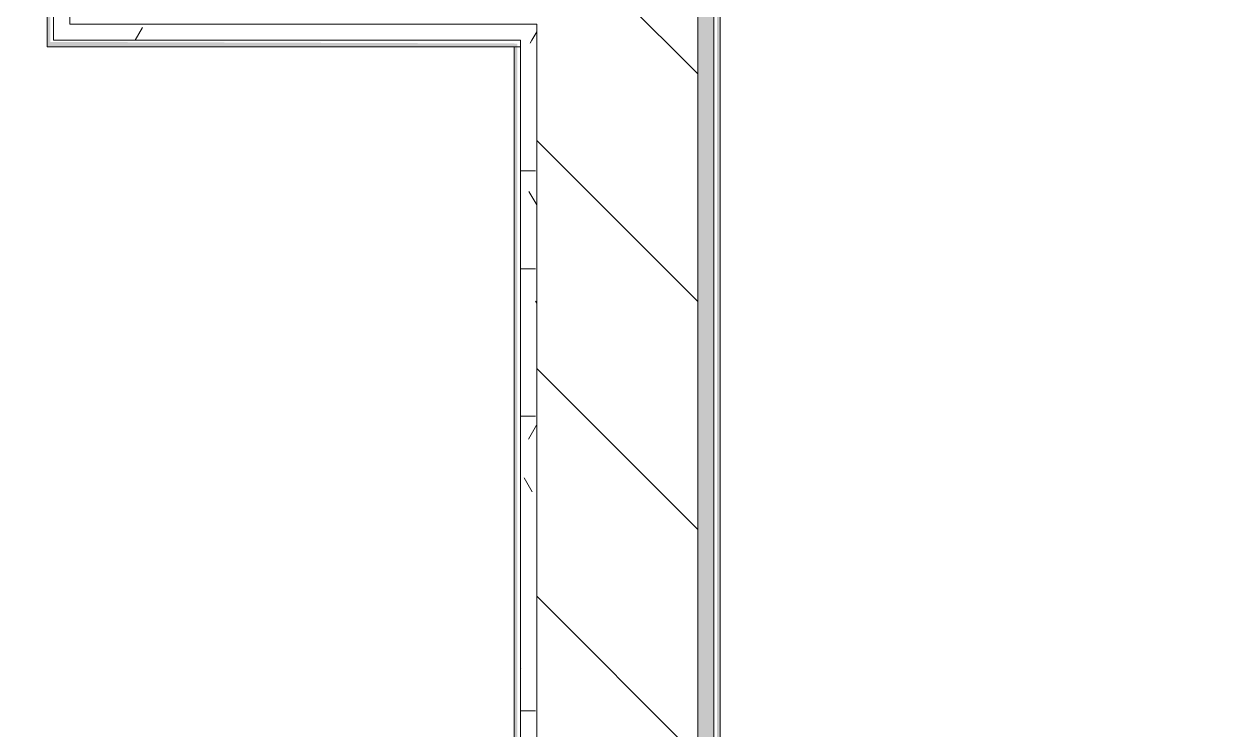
# Model space of a CAD drawing. Header units: millimetres. Extents: x -249154 to 415037, y -45458 to 354837.
# Drawn here: x 57358 to 58862, y 103060 to 103936 of the extents above; entities that cross this region are included whole.
import ezdxf

# ---------------------------------------------------------------- set-up
doc = ezdxf.new("R2010")
doc.units = ezdxf.units.MM
doc.layers.add('A-AREA-PATT-1', color=7, linetype='Continuous', lineweight=5, true_color=0xa5bae0, transparency=1)
doc.layers.add('A-WALL', color=7, linetype='Continuous', lineweight=5)
doc.layers.add('I-WALL', color=7, linetype='Continuous', lineweight=5)
doc.layers.add('A-WALL-1', color=9, linetype='Continuous', lineweight=5, true_color=0x808080)
doc.layers.add('A-WALL-FNSH-1', color=9, linetype='Continuous', lineweight=5, true_color=0x808080)
pattern_1 = [(0, (0, 0), (243.84, 60.96), [20.117, -162.763, 20.117, -162.763, -975.36]), (0, (0, 0), (243.84, 60.96), [-365.76, 20.117, -345.643, 20.117, -162.763, -426.72]), (0, (0, 0), (243.84, 60.96), [-914.4, 20.117, -101.803, 20.117, -284.683]), (120, (91.44, 30.48), (-174.71291, 180.691634), [20.117, -162.763, 20.117, -162.763, -975.36]), (120, (91.44, 30.48), (-174.71291, 180.691634), [-365.76, 20.117, -345.643, 20.117, -162.763, -426.72]), (120, (91.44, 30.48), (-174.71291, 180.691634), [-914.4, 20.117, -101.803, 20.117, -284.683]), (240, (121.92, 152.4), (-69.12709, -241.651634), [20.117, -162.763, 20.117, -162.763, -975.36]), (240, (121.92, 152.4), (-69.12709, -241.651634), [-365.76, 20.117, -345.643, 20.117, -162.763, -426.72]), (240, (121.92, 152.4), (-69.12709, -241.651634), [-914.4, 20.117, -101.803, 20.117, -284.683])]

# ---------------------------------------------------------------- blocks, each defined once
blk = doc.blocks.new('1floor')
at = {"layer": 'A-AREA-PATT-1'}
h = blk.add_hatch(color=256, dxfattribs=at)
h.paths.add_polyline_path([(54210, 20744), (57906, 20745.9), (57906, 24726), (57326, 24728), (57326, 25550), (57322, 25548.3), (57322, 24722), (57902, 24722), (57902, 20748), (51628, 20748), (51628, 23742), (55878, 23742), (55878, 23998), (51628, 23997.9), (51628, 23994), (55874, 23992), (55872.7, 23746), (51624, 23746), (51626.3, 20744), (53573, 20744)])
h.paths.add_polyline_path([(54190, 22722), (54738, 22723.5), (54738, 23278), (54182, 23278), (54182, 22722), (54186, 22722)])
h.paths.add_polyline_path([(54729.9, 22726), (54186, 22726.9), (54186, 23274), (54734, 23271.7), (54734, 22726), (54730, 22726)])
h.paths.add_polyline_path([(51610, 23994), (51620, 23994), (51620, 24970), (51628, 24970), (51628, 25550), (51610, 25550), (51610, 24372.3)])
h.paths.add_polyline_path([(51500, 25550), (51600, 25550), (51600, 25575), (51500, 25575)])
h.paths.add_polyline_path([(56836.9, 26472), (57326, 26472), (57326, 26476), (56836, 26476), (56834.8, 26496), (56630.6, 26496), (56630.6, 26480), (56832, 26480), (56832, 26472), (56836, 26472)])
h.paths.add_polyline_path([(54193.1, 26472), (54788, 26472), (54785.7, 26480), (54784, 26480), (54781.8, 26476), (54136, 26476), (54136, 26496), (53710, 26496), (53710, 26480), (54132, 26480), (54132, 26472), (54160, 26472)])
h.paths.add_polyline_path([(51500, 26475), (51600, 26475), (51600, 26496), (51500, 26496), (51500, 26480)])
h.paths.add_polyline_path([(51803.9, 26480), (51910, 26480), (51910, 26496), (51608, 26496), (51610, 26492), (51619.5, 26491.3), (51620, 26480), (51628, 26480)])
h = blk.add_hatch(color=256, dxfattribs=at)
h.paths.add_polyline_path([(60586, 18724), (60586, 22726), (60186, 22726), (60186.2, 23274), (60586, 23274), (60586, 24809.5), (59885, 24809.5), (59885, 24793), (59925, 24793), (59925, 24775), (60570, 24775), (60570, 24793), (60582, 24793), (60582, 24130), (60560, 24130), (60560, 24050), (60582, 24050), (60582, 23350), (60560, 23350), (60560, 23278), (60182, 23276), (60184, 22722), (60582, 22722), (60582, 18728), (59460, 18728), (59460, 18724), (60584.3, 18724)])
h.paths.add_polyline_path([(58259, 18724), (58360, 18724), (58360, 18728), (58158, 18728), (58158, 19320), (58154, 19319), (58154, 18724), (58158, 18724)])
h.paths.add_polyline_path([(58154, 20420), (58158, 20420), (58158, 24793), (58835, 24793), (58835, 24809.5), (58154, 24809), (58154, 20424.5)])
at = {"layer": 'I-WALL'}
h = blk.add_hatch(dxfattribs=at)
h.set_pattern_fill('FP_23', color=256, style=0, pattern_type=2)
h.set_pattern_definition([(135, (0, 0), (-141.42136, -141.42136), [])])
h.paths.add_polyline_path([(58130, 20720), (58130, 24890), (57930, 24890), (57930, 20720)])
h = blk.add_hatch(dxfattribs=at)
h.set_pattern_fill('FP_191', color=256, style=0, pattern_type=2)
h.set_pattern_definition(pattern_1)
h.paths.add_polyline_path([(58149.9, 18720), (58150, 18720), (58150, 19320), (58138, 19320), (58138, 19290), (58130, 19290), (58130, 18720)])
h.paths.add_polyline_path([(58138, 20420), (58150, 20420), (58150, 24810), (58130, 24810), (58130, 20450), (58138, 20450), (58138, 20428.4)])
h = blk.add_hatch(dxfattribs=at)
h.set_pattern_fill('FP_191', color=256, style=0, pattern_type=2)
h.set_pattern_definition(pattern_1)
h.paths.add_polyline_path([(57520, 24730), (57930, 24730), (57930, 24750), (57330, 24750), (57330, 24730), (57443, 24730)])
h = blk.add_hatch(dxfattribs=at)
h.set_pattern_fill('FP_191', color=256, style=0, pattern_type=2)
h.set_pattern_definition(pattern_1)
h.paths.add_polyline_path([(57930, 20740), (57930, 24730), (57910, 24730), (57910, 20740)])
at = {"layer": 'A-WALL'}
for p, q in [((57350, 25520), (57350, 24750)), ((58150, 24809), (58150, 20420)), ((57330, 24730), (57910, 24730)), ((57910, 24730), (57910, 20740))]:
    blk.add_line(p, q, dxfattribs=at)
at = {"layer": 'A-WALL-1'}
for p, q in [((58130, 24890), (58130, 20450)), ((57350, 24750), (57930, 24750)), ((57930, 24750), (57930, 20720))]:
    blk.add_line(p, q, dxfattribs=at)
at = {"layer": 'A-WALL-FNSH-1'}
for p, q in [((57322, 25550), (57322, 24722)), ((57330, 24730), (57330, 25550)), ((58158, 20420), (58158, 24809)), ((57910, 24722), (57322, 24722)), ((57902, 24722), (57902, 20748))]:
    blk.add_line(p, q, dxfattribs=at)

msp = doc.modelspace()

# ---------------------------------------------------------------- block references
msp.add_blockref('1floor', (64.7, 79186.1))

doc.saveas('drawing.dxf')
